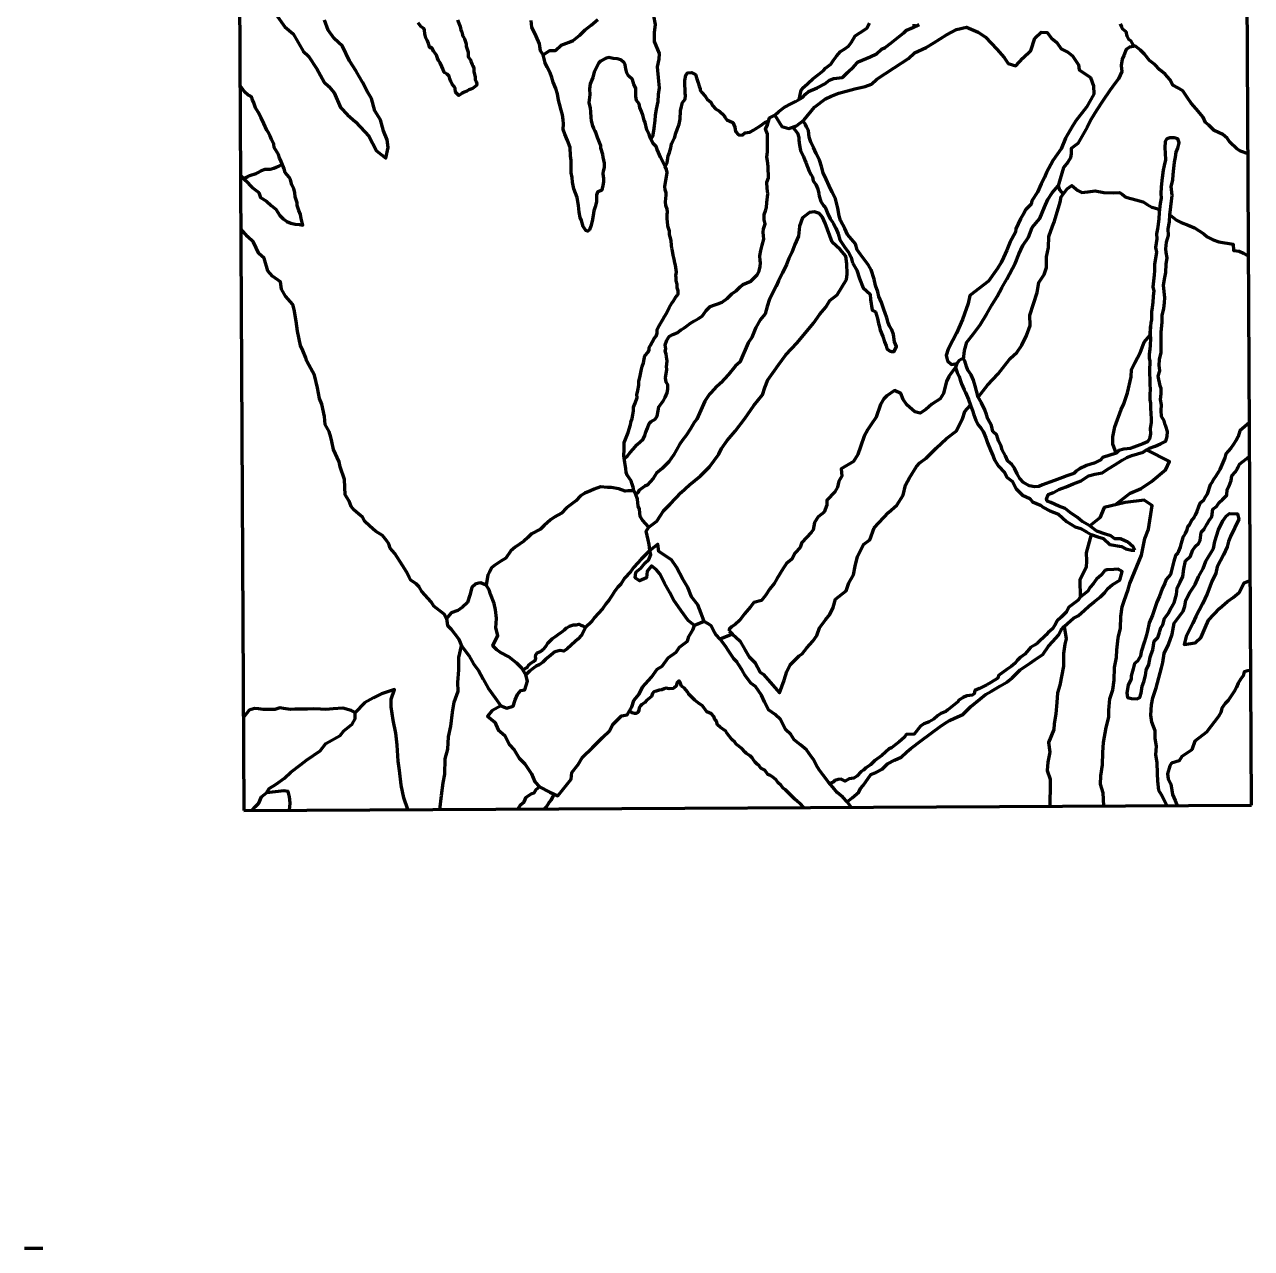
# Model space of a CAD drawing. Header units: inches. Extents: x 6 to 349, y 11 to 154.
# Drawn here: x 5.9 to 92.7, y 11.2 to 97.9 of the extents above; entities that cross this region are included whole.
import ezdxf

# ---------------------------------------------------------------- set-up
doc = ezdxf.new("R2010")
doc.units = ezdxf.units.IN
doc.header["$MEASUREMENT"] = 0
doc.layers.add('gruba', color=130, linetype='Continuous', lineweight=211)
doc.layers.add('srednia', color=150, linetype='Continuous', lineweight=100)

msp = doc.modelspace()

# ---------------------------------------------------------------- linework, layer by layer
at = {"layer": 'gruba'}
for p, q in [((20.828, 152.223), (21.398, 42.221)), ((92.744, 42.591), (92.173, 152.593)), ((21.398, 42.221), (92.744, 42.591))]:
    msp.add_line(p, q, dxfattribs=at)
for points in [[(23.666, 98.586), (24.292, 97.687), (24.891, 97.198), (25.6, 95.973), (25.981, 95.619), (26.58, 94.721), (27.098, 93.768), (27.425, 93.469), (27.806, 93.033), (28.242, 91.995), (28.732, 91.478), (29.304, 90.961), (29.958, 90.253), (30.258, 89.953), (30.802, 88.919), (30.802, 88.919), (31.456, 88.402), (31.456, 88.402), (31.62, 89.164), (31.538, 89.709), (31.293, 90.335), (31.075, 91.124), (30.666, 91.75), (30.448, 92.621), (30.149, 93.084), (29.795, 93.791), (29.359, 94.554), (28.894, 95.293), (28.377, 96.327), (27.805, 96.872), (27.369, 97.471), (27.124, 98.178)], [(36.537, 98.198), (36.713, 97.722), (36.755, 97.491), (36.801, 97.366), (36.852, 97.29), (36.873, 97.089), (36.919, 97.01), (37.023, 96.851), (37.124, 96.562), (37.145, 96.453), (37.145, 96.327), (37.204, 96.118), (37.279, 95.898), (37.275, 95.572), (37.447, 95.362), (37.464, 95.262), (37.556, 95.04), (37.61, 94.931), (37.677, 94.763), (37.694, 94.54), (37.728, 94.318), (37.778, 94.155), (37.77, 93.95), (37.845, 93.816), (37.887, 93.686), (37.866, 93.552), (37.774, 93.468), (37.69, 93.401), (37.581, 93.33), (37.468, 93.288), (37.325, 93.23), (37.183, 93.15), (37.061, 93.096), (36.877, 93.033), (36.827, 92.987), (36.63, 92.847), (36.521, 92.939), (36.399, 93.073), (36.366, 93.337), (36.286, 93.475), (36.152, 93.638), (36.064, 93.827), (35.993, 94.007), (35.938, 94.208), (35.792, 94.35), (35.594, 94.47), (35.502, 94.717), (35.426, 94.893), (35.313, 95.148), (35.183, 95.303), (35.108, 95.483), (35.049, 95.684), (34.915, 95.86), (34.831, 95.965), (34.756, 96.145), (34.634, 96.258), (34.571, 96.21), (34.475, 96.511), (34.391, 96.75), (34.29, 96.926), (34.227, 97.21), (34.181, 97.453), (34.139, 97.579), (33.93, 97.709), (33.741, 97.97)], [(42.598, 95.716), (43.075, 96.027), (43.458, 96.027), (43.859, 96.41), (44.434, 96.601), (44.73, 96.741), (45.201, 97.106), (45.567, 97.49), (45.567, 97.49), (45.985, 97.82), (46.473, 98.221)], [(50.411, 98.482), (50.516, 97.855), (50.446, 97.263), (50.464, 96.654), (50.812, 95.818), (50.777, 95.4), (50.669, 94.871), (50.756, 93.856), (50.811, 93.376), (50.745, 92.917), (50.712, 92.415), (50.603, 91.88), (50.527, 91.422), (50.494, 91.072), (50.461, 90.69), (50.406, 90.33), (50.33, 89.937), (50.218, 89.738)], [(49.011, 64.842), (48.973, 65.097), (48.863, 65.395), (48.831, 65.551), (48.545, 65.953), (48.467, 66.148), (48.454, 66.44), (48.383, 66.849), (48.308, 67.358), (48.339, 67.747), (48.329, 68.262), (48.434, 68.503), (48.623, 68.986), (48.623, 68.986), (48.77, 69.532), (48.802, 69.701), (48.886, 69.974), (48.938, 70.236), (49.001, 70.52), (49.001, 70.772), (49.107, 71.066), (49.243, 71.465), (49.222, 71.633), (49.296, 71.948), (49.359, 72.326), (49.369, 72.599), (49.369, 72.599), (49.454, 72.99), (49.553, 73.459), (49.599, 73.644), (49.698, 73.908), (49.744, 74.179), (49.791, 74.396), (50.035, 74.654), (50.094, 74.832), (50.094, 74.991), (50.161, 75.116), (50.452, 75.642), (50.591, 75.8), (50.657, 76.018), (50.677, 76.276), (50.749, 76.467), (51.066, 76.989), (51.113, 77.068), (51.298, 77.378), (51.377, 77.53), (51.516, 77.814), (51.621, 77.979), (51.694, 78.131), (51.82, 78.306), (51.959, 78.53), (52.091, 78.669), (52.157, 78.762), (52.151, 79.013), (52.078, 79.224), (52.078, 79.475), (52.018, 79.726), (52.005, 79.95), (51.999, 80.089), (52.038, 80.327), (51.999, 80.657), (51.966, 80.835), (51.913, 81), (51.86, 81.241), (51.8, 81.532), (51.741, 81.829), (51.708, 82.027), (51.674, 82.225), (51.668, 82.582), (51.595, 82.82), (51.542, 82.985), (51.549, 83.222), (51.443, 83.506), (51.43, 83.638), (51.37, 84.137), (51.384, 84.414), (51.403, 84.586), (51.384, 84.797), (51.285, 85.055), (51.265, 85.306), (51.285, 85.537), (51.298, 85.774), (51.298, 85.946), (51.232, 86.157), (51.212, 86.382), (51.284, 86.815), (51.331, 87.066), (51.377, 87.376), (51.331, 87.594), (51.225, 87.805), (51.028, 88.245), (50.911, 88.48), (50.772, 88.789), (50.655, 89.002), (50.591, 89.215), (50.378, 89.439), (50.218, 89.738), (50.143, 89.929), (50.111, 90.068), (49.93, 90.398), (49.812, 90.931), (49.748, 91.08), (49.652, 91.454), (49.556, 91.699), (49.428, 91.976), (49.396, 92.253), (49.214, 92.492), (49.161, 92.78), (49.15, 93.323), (49.022, 93.643), (48.916, 93.963), (48.638, 94.229), (48.51, 94.442), (48.457, 94.73), (48.393, 95.007), (48.329, 95.156), (48.105, 95.359), (47.838, 95.423), (47.561, 95.455), (47.241, 95.519), (47.006, 95.455), (46.665, 95.274), (46.526, 95.146), (46.43, 94.965), (46.217, 94.485), (46.132, 94.229), (46.1, 94.112), (46.047, 93.952), (45.919, 93.654), (45.876, 93.302), (45.908, 92.886), (45.823, 92.311), (45.919, 91.959), (45.94, 91.671), (45.972, 91.288), (45.983, 91.042), (46.078, 90.691), (46.164, 90.531), (46.249, 90.328), (46.334, 90.179), (46.42, 89.891), (46.644, 89.301), (46.654, 89.142), (46.804, 88.683), (46.814, 88.481), (46.921, 88.044), (46.91, 87.745), (46.846, 87.49), (46.825, 87.298), (46.857, 86.967), (46.868, 86.744), (46.846, 86.573), (46.738, 86.143), (46.45, 86.004), (46.376, 85.77), (46.376, 85.524), (46.376, 85.301), (46.269, 84.949), (46.173, 84.682), (46.13, 84.331), (46.066, 83.947), (45.981, 83.585), (45.874, 83.318), (45.757, 83.222), (45.608, 83.276), (45.437, 83.553), (45.32, 83.99), (45.213, 84.203), (45.149, 84.576), (45.085, 85.045), (45.011, 85.61), (44.765, 86.239), (44.669, 86.707), (44.659, 87.038), (44.573, 87.358), (44.573, 87.827), (44.573, 88.242), (44.541, 88.573), (44.499, 89.148), (44.328, 89.649), (44.125, 90.107), (44.008, 90.427), (44.039, 90.839), (44.018, 91.116), (43.975, 91.468), (43.868, 91.809), (43.762, 92.235), (43.676, 92.512), (43.612, 92.949), (43.484, 93.343), (43.314, 93.77), (43.207, 94.121), (43.079, 94.452), (42.887, 94.836), (42.727, 95.155), (42.727, 95.155), (42.598, 95.716), (42.417, 95.993), (42.332, 96.504), (42.097, 97.027), (41.798, 97.677), (41.756, 98.146)], [(48.342, 67.127), (48.562, 67.322), (48.752, 67.559), (48.978, 67.808), (49.233, 68.111), (49.476, 68.33), (49.666, 68.502), (49.796, 68.763), (49.874, 69), (49.986, 69.285), (50.111, 69.617), (50.253, 69.747), (50.514, 69.913), (50.663, 70.142), (50.735, 70.509), (50.788, 70.794), (51.002, 71.085), (51.114, 71.233), (51.233, 71.458), (51.381, 71.778), (51.411, 72.045), (51.417, 72.348), (51.311, 72.534), (51.258, 72.843), (51.341, 73.444), (51.317, 73.628), (51.377, 74.062), (51.329, 74.33), (51.305, 74.526), (51.234, 74.728), (51.276, 74.91), (51.222, 75.195), (51.359, 75.522), (51.508, 75.784), (51.764, 75.927), (52.085, 76.034), (52.347, 76.254), (52.549, 76.361), (52.728, 76.486), (53.037, 76.712), (53.252, 76.855), (53.585, 77.051), (53.853, 77.217), (53.972, 77.378), (54.127, 77.618), (54.419, 77.898), (54.746, 78.011), (54.972, 78.088), (55.27, 78.213), (55.633, 78.457), (55.793, 78.641), (55.954, 78.79), (56.264, 79.004), (56.539, 79.286), (56.741, 79.447), (57.306, 79.703), (57.544, 79.923), (57.747, 80.137), (57.877, 80.434), (57.967, 80.731), (57.979, 80.981), (57.967, 81.154), (57.925, 81.493), (58.003, 81.864), (58.104, 82.239), (58.211, 82.661), (58.194, 82.905), (58.17, 83.149), (58.199, 83.398), (58.313, 83.743), (58.247, 84.023), (58.247, 84.409), (58.348, 84.659), (58.414, 84.895), (58.432, 85.263), (58.491, 85.864), (58.456, 86.257), (58.438, 86.691), (58.539, 87.012), (58.517, 87.782), (58.488, 88.212), (58.441, 88.48), (58.469, 88.863), (58.488, 89.189), (58.469, 89.629), (58.469, 90.088), (58.345, 90.452), (58.479, 90.749), (58.584, 91.084), (58.623, 91.256), (58.997, 91.453), (59.284, 91.692), (59.677, 92.008), (60.127, 92.238), (60.472, 92.42), (60.96, 92.697), (61.161, 92.936), (61.382, 93.118), (62.004, 93.367), (62.004, 93.367), (62.531, 93.673), (62.866, 93.922), (63.182, 94.047), (63.785, 94.114), (64.149, 94.468), (64.59, 94.889), (64.887, 95.224), (65.742, 95.564), (66.202, 95.794), (66.546, 96.119), (66.814, 96.243), (67.207, 96.55), (67.791, 97.019), (68.127, 97.277), (68.328, 97.468), (68.768, 97.641), (69.209, 97.87)], [(58.997, 91.453), (59.483, 90.631), (59.986, 90.505), (60.54, 90.681), (61.043, 91.083), (61.798, 92.014), (62.579, 92.593), (62.981, 92.794), (63.535, 92.995), (64.668, 93.297), (65.398, 93.473), (65.851, 93.649), (66.229, 94.001), (67.437, 94.806), (68.469, 95.46), (68.897, 95.863), (69.702, 96.24), (70.256, 96.567), (71.162, 97.12), (71.867, 97.498), (72.572, 97.674), (73.402, 97.321), (73.906, 96.969), (74.711, 96.114), (75.24, 95.536), (75.517, 95.108), (76.071, 94.932), (76.549, 95.485), (77.128, 96.013), (77.405, 96.894), (77.858, 97.321), (78.286, 97.296), (78.588, 96.894), (78.965, 96.592), (79.267, 96.139), (79.746, 95.913), (80.073, 95.636), (80.501, 95.007), (80.551, 94.655), (80.551, 94.655), (81.357, 94.102), (81.558, 93.523), (81.583, 92.92), (81.055, 92.014), (80.299, 91.033), (80.073, 90.656), (79.569, 89.826), (79.267, 89.071), (78.714, 88.266), (78.714, 88.266), (78.227, 87.384), (78.088, 87.038), (77.851, 86.574), (77.594, 86.001), (77.198, 85.388), (77.149, 85.141), (76.773, 84.755), (76.614, 84.469), (76.397, 84.113), (76.06, 83.387), (76.04, 83.15), (75.664, 82.478), (75.417, 81.895), (75.199, 81.371), (75.021, 81.015), (74.764, 80.6), (74.13, 79.687), (72.793, 78.669), (72.681, 78.112), (72.283, 76.983), (71.854, 76.012), (71.599, 75.519), (71.281, 74.883), (71.137, 74.438), (71.217, 74.04), (71.217, 74.04), (71.503, 73.801), (71.881, 73.865)], [(60.713, 92.557), (60.861, 93.211), (61.062, 93.434), (61.697, 94.014), (62.098, 94.326), (62.444, 94.604), (62.589, 94.771), (62.957, 95.061), (63.147, 95.328), (63.37, 95.618), (63.648, 95.952), (63.949, 96.13), (64.217, 96.32), (64.418, 96.621), (64.696, 97.053), (65.025, 97.276), (65.276, 97.437), (65.521, 97.611), (65.71, 97.968)], [(68.828, 97.894), (68.845, 97.681), (68.845, 97.681)], [(83.44, 97.917), (83.542, 97.707), (83.603, 97.551), (83.843, 97.375), (83.915, 97.027), (84.048, 96.829), (84.168, 96.739), (84.27, 96.565), (84.384, 96.385), (84.536, 96.329)], [(92.505, 88.711), (91.967, 88.886), (91.704, 89.062), (91.206, 89.529), (91.031, 89.807), (90.724, 90.085), (90.11, 90.362), (89.715, 90.728), (89.495, 90.932), (89.334, 91.298), (88.837, 91.897), (88.472, 92.291), (88.223, 92.671), (87.887, 93.168), (87.536, 93.373), (87.17, 93.577), (86.965, 93.957), (86.644, 94.337), (86.263, 94.644), (85.898, 95.024), (85.532, 95.302), (85.18, 95.759), (84.887, 96.051), (84.536, 96.329), (84.112, 96.256), (83.878, 96.095), (83.703, 95.656), (83.586, 95.408), (83.527, 94.955), (83.571, 94.546), (83.337, 94.02), (83.103, 93.713), (82.723, 93.201), (82.211, 92.456), (81.773, 91.769), (81.392, 91.155), (81.1, 90.6), (80.439, 89.441), (79.986, 89.09), (79.986, 88.725), (79.942, 88.418), (79.752, 88.126), (79.43, 87.746), (79.211, 86.928), (79.065, 86.445), (79.153, 86.168), (79.413, 85.857)], [(51.225, 87.805), (51.373, 88.082), (51.408, 88.235), (51.456, 88.574), (51.532, 88.802), (51.622, 89.128), (51.692, 89.418), (51.782, 89.612), (51.9, 89.827), (51.996, 90.173), (52.073, 90.436), (52.218, 90.803), (52.294, 91.163), (52.316, 91.754), (52.385, 92.052), (52.461, 92.35), (52.641, 92.585), (52.669, 92.834), (52.655, 93), (52.641, 93.263), (52.621, 93.575), (52.621, 93.887), (52.697, 94.281), (52.828, 94.447), (53.092, 94.454), (53.376, 94.316), (53.466, 94.004), (53.563, 93.727), (53.639, 93.485), (53.701, 93.312), (53.708, 93.208), (53.819, 93.049), (54.068, 92.786), (54.207, 92.578), (54.456, 92.363), (54.616, 92.1), (54.796, 91.9), (55.073, 91.727), (55.399, 91.429), (55.447, 91.311), (55.606, 91.117), (56.022, 90.924), (56.174, 90.598), (56.209, 90.287), (56.431, 90.044), (56.68, 90.037), (56.874, 90.197), (57.221, 90.238), (57.484, 90.37), (57.629, 90.487), (57.941, 90.654), (58.093, 90.792), (58.281, 90.924), (58.569, 91.036), (58.569, 91.036)], [(21.165, 87.174), (21.521, 86.823), (21.984, 86.312), (22.462, 85.978), (22.59, 85.611), (23.005, 85.356), (23.005, 85.356), (23.34, 85.053), (23.659, 84.782), (23.946, 84.351), (24.185, 84.112), (24.441, 83.921), (24.728, 83.793), (25.047, 83.729), (25.35, 83.698), (25.59, 83.666), (25.462, 84.128), (25.414, 84.415), (25.302, 84.702), (25.175, 85.053), (25.175, 85.228), (25.031, 85.659), (25.015, 85.962), (24.951, 86.233), (24.808, 86.504), (24.712, 86.854), (24.6, 87.046), (24.329, 87.381), (24.249, 87.652), (24.047, 88.17), (23.937, 88.43), (23.857, 88.65), (23.737, 88.84), (23.537, 89.16), (23.527, 89.39), (23.357, 89.719), (23.267, 89.959), (23.117, 90.229), (23.027, 90.379), (22.806, 90.853), (22.626, 91.262), (22.426, 91.652), (22.236, 91.962), (22.106, 92.312), (22.016, 92.532), (21.956, 92.692), (21.836, 92.811), (21.676, 92.891), (21.476, 93.061), (21.476, 93.061), (21.246, 93.401), (21.132, 93.561)], [(60.273, 90.596), (60.603, 90.159), (60.686, 89.87), (60.686, 89.664), (60.738, 89.31), (60.809, 88.949), (60.88, 88.808), (61.021, 88.525), (61.131, 88.267), (61.195, 88.087), (61.433, 87.48), (61.575, 87.216), (61.659, 87.055), (61.717, 86.804), (61.897, 86.54), (62.032, 86.193), (62.11, 85.903), (62.142, 85.704), (62.264, 85.343), (62.438, 85.06), (62.567, 84.932), (62.747, 84.459), (62.921, 84.099), (63.05, 83.906), (63.153, 83.758), (63.308, 83.449), (63.488, 83.05), (63.61, 82.619), (63.933, 82.119), (64.191, 81.772), (64.281, 81.592), (64.39, 81.373), (64.487, 81)], [(64.487, 81), (64.801, 80.477), (64.984, 79.876), (65.245, 79.223), (65.742, 78.779), (65.768, 78.387), (65.899, 77.629), (66.13, 77.527), (66.272, 77.051), (66.343, 76.697), (66.394, 76.555), (66.446, 76.225), (66.646, 75.768), (66.768, 75.401), (66.871, 75.124), (66.936, 74.931), (67.122, 74.764), (67.264, 74.712), (67.451, 74.706), (67.618, 75.066), (67.476, 75.388), (67.406, 75.916), (67.277, 76.257), (67.122, 76.508), (67.019, 76.739), (66.936, 77.1), (66.807, 77.428), (66.716, 77.688), (66.549, 78.177), (66.356, 78.608), (66.285, 78.937), (66.13, 79.381), (66.04, 79.844), (65.815, 80.491), (65.628, 80.819), (65.357, 81.205), (65.068, 81.591), (64.823, 81.907), (64.72, 82.332), (64.133, 82.984), (63.959, 83.409), (63.656, 83.995), (63.547, 84.316), (63.463, 84.85), (63.386, 85.146), (63.289, 85.529), (63.057, 85.986), (62.838, 86.443), (62.638, 86.907), (62.419, 87.351), (62.303, 87.814), (62.155, 88.248), (61.929, 88.731), (61.742, 89.143), (61.536, 89.522), (61.427, 89.895), (61.382, 90.346), (61.247, 90.616), (61.176, 90.79), (60.981, 91.033)], [(84.487, 60.653), (84.368, 60.877), (84.368, 60.877), (83.959, 61.234), (83.774, 61.299), (83.47, 61.458), (83.061, 61.445), (82.784, 61.669), (82.414, 61.788), (81.807, 61.999), (81.807, 61.999), (81.305, 62.368), (80.764, 62.685), (80.421, 62.949), (79.919, 63.318), (79.562, 63.608), (79.114, 63.753), (78.533, 64.017), (78.282, 64.109), (78.229, 64.255), (78.361, 64.598), (78.717, 64.73), (79.114, 64.941), (79.615, 65.139), (80.13, 65.336), (80.698, 65.561), (81.199, 65.917), (81.661, 66.036), (82.163, 66.128), (82.652, 66.431), (83.061, 66.695), (83.589, 67.025), (83.919, 67.197), (84.275, 67.342), (85.068, 67.592), (85.513, 67.878), (85.918, 68.002), (86.307, 68.184), (86.679, 68.374), (86.771, 68.705), (86.795, 69.044), (86.671, 69.433), (86.638, 69.532), (86.572, 69.792), (86.382, 70.114), (86.349, 70.536), (86.382, 70.941), (86.299, 71.313), (86.357, 71.727), (86.34, 72.099), (86.282, 72.289), (86.142, 72.971), (86.257, 73.343), (86.216, 73.715), (86.233, 74.137), (86.34, 74.633), (86.34, 75.204), (86.34, 75.477), (86.357, 75.737), (86.34, 76.109), (86.431, 76.795), (86.431, 77.259), (86.547, 77.746), (86.597, 78.176), (86.605, 78.507), (86.523, 79.388), (86.589, 79.842), (86.672, 80.297), (86.705, 80.884), (86.779, 81.348), (86.713, 81.72), (86.68, 81.976), (86.73, 82.46), (86.862, 82.915), (86.837, 83.387), (86.937, 83.899), (86.97, 84.379), (87.044, 84.966), (87.094, 85.38), (87.135, 85.768), (87.061, 86.402), (87.168, 86.832), (87.21, 87.254), (87.243, 87.7), (87.293, 88.114), (87.367, 88.477), (87.417, 88.816), (87.524, 89.106), (87.615, 89.478), (87.533, 89.759), (87.533, 89.759), (87.268, 89.834), (86.953, 89.842), (86.755, 89.759), (86.631, 89.577), (86.606, 89.131), (86.631, 88.759), (86.655, 88.271), (86.556, 87.89), (86.482, 87.551), (86.424, 87.014), (86.341, 86.344), (86.324, 85.889), (86.349, 85.558), (86.291, 85.186), (86.2, 84.546), (86.183, 84.1), (86.125, 83.521), (86.018, 83.049), (86.051, 82.686), (85.943, 82.07), (86.026, 81.748), (85.96, 81.301), (85.885, 80.904), (85.885, 80.458), (85.86, 80.127), (85.769, 79.264), (85.827, 78.999), (85.794, 78.602), (85.752, 78.214), (85.711, 77.808), (85.661, 77.552), (85.664, 76.947), (85.612, 76.776), (85.586, 76.475), (85.575, 76.107), (85.565, 75.879), (85.601, 75.667), (85.58, 75.141), (85.549, 74.866), (85.508, 74.534), (85.508, 74.244), (85.539, 74.021), (85.539, 73.808), (85.528, 73.554), (85.518, 73.095), (85.544, 72.789), (85.554, 72.4), (85.565, 72.022), (85.544, 71.68), (85.544, 71.296), (85.606, 71.053), (85.601, 70.705), (85.632, 69.945), (85.637, 69.686), (85.57, 69.272), (85.596, 68.872), (85.518, 68.541), (85.388, 68.313), (85.041, 68.167), (84.42, 67.929), (84.167, 67.845), (83.712, 67.803), (83.358, 67.71), (83.156, 67.517), (82.195, 67.215), (82.074, 67.052), (81.599, 66.814), (81.065, 66.63), (80.574, 66.398), (80.337, 66.25), (80.157, 66.086), (79.666, 65.912), (79.355, 65.802), (78.809, 65.573), (78.461, 65.457), (77.944, 65.278), (77.69, 65.151), (77.405, 65.12), (77.009, 65.204), (76.598, 65.441), (76.344, 65.731), (76.165, 66.059), (75.969, 66.459), (75.769, 66.718), (75.488, 66.942), (75.319, 67.327), (75.103, 67.749), (75.023, 68.002), (74.828, 68.398), (74.717, 68.778), (74.437, 69.059), (74.342, 69.471), (74.067, 69.956), (73.988, 70.246), (73.856, 70.579), (73.628, 71.072), (73.391, 71.473), (73.285, 71.916), (73.18, 72.28), (73.064, 72.691), (72.905, 73.063), (72.667, 73.385), (72.572, 73.648), (72.451, 74.049), (72.366, 74.171), (72.25, 74.187), (72.044, 74.076), (71.881, 73.865), (71.796, 73.585), (71.902, 73.216), (72.06, 72.947), (72.129, 72.709), (72.218, 72.419), (72.409, 71.997), (72.493, 71.802), (72.72, 71.314), (72.852, 70.902), (72.984, 70.528), (73.09, 70.217), (73.232, 69.853), (73.401, 69.515), (73.596, 69.262), (73.739, 69.045), (73.93, 68.609), (74.051, 68.245), (74.257, 67.738), (74.458, 67.3), (74.542, 67.031), (74.822, 66.599), (75.26, 66.145), (75.45, 65.781), (75.825, 65.507), (76.084, 64.981), (76.543, 64.533), (77.055, 64.317), (77.24, 64.074), (77.8, 63.842), (78.021, 63.678), (78.47, 63.425), (79.093, 63.188), (79.649, 62.679), (80.267, 62.31), (80.673, 62.172), (81.069, 61.951), (81.396, 61.75), (81.861, 61.597), (82.257, 61.481), (82.712, 61.042), (83.531, 60.9), (83.858, 60.747), (84.259, 60.657), (84.487, 60.653)], [(21.379, 86.963), (21.676, 87.101), (21.826, 87.161), (22.266, 87.311), (22.406, 87.381), (22.656, 87.521), (22.906, 87.621), (23.256, 87.631), (23.536, 87.7), (23.697, 87.77), (23.877, 87.84), (24.123, 87.977)], [(72.366, 74.171), (72.433, 74.782), (72.596, 75.372), (73.038, 75.932), (73.54, 76.596), (74.012, 77.377), (74.381, 78.041), (74.75, 78.601), (75.059, 79.22), (75.428, 79.839), (76.004, 80.945), (76.269, 81.608), (76.564, 82.227), (76.948, 82.817), (77.214, 83.502), (77.76, 84.121), (78.084, 84.932), (78.335, 85.463), (78.63, 85.935), (79.065, 86.445)], [(73.391, 71.473), (74.062, 72.337), (74.808, 73.126), (75.144, 73.55), (75.656, 74.208), (76.139, 74.646), (76.475, 75.172), (76.811, 75.844), (77.075, 76.546), (77.06, 77.277), (77.573, 78.892), (77.69, 79.608), (78.055, 80.163), (78.231, 80.66), (78.231, 81.405), (78.377, 82.077), (78.406, 82.852), (78.655, 83.597), (78.801, 83.933), (79.197, 85.285), (79.27, 85.665), (79.694, 86.235), (80.03, 86.454), (80.454, 86.103), (80.732, 85.972), (81.156, 86.016), (81.683, 86.089), (82.282, 85.957), (82.955, 85.942), (83.394, 85.957), (83.598, 85.855), (83.847, 85.65), (84.3, 85.519), (85.075, 85.299), (85.368, 85.124), (85.69, 84.934), (86.041, 84.832), (86.224, 84.714)], [(50.079, 62.275), (50.631, 62.689), (50.9, 63.093), (51.11, 63.422), (51.589, 63.915), (52.367, 64.723), (52.951, 65.262), (53.7, 65.875), (54.373, 66.548), (55.032, 67.446), (55.212, 67.835), (55.631, 68.403), (56.2, 69.061), (56.876, 69.98), (57.504, 70.878), (58.118, 71.656), (58.283, 72.164), (58.507, 72.718), (58.971, 73.376), (59.256, 73.78), (59.765, 74.468), (60.588, 75.325), (61.737, 76.727), (62.175, 77.361), (62.597, 77.844), (62.9, 78.311), (63.413, 78.719), (64.063, 79.81), (64.123, 80.203), (64.093, 80.912), (64.032, 81.47), (63.625, 81.923), (63.051, 82.451), (62.568, 83.809), (62.371, 84.217), (62.16, 84.473), (61.797, 84.609), (61.45, 84.564), (60.967, 84.172), (60.755, 83.583), (60.68, 82.874), (60.423, 82.285), (60.197, 81.712), (59.985, 81.304), (59.819, 80.867), (59.547, 80.293), (59.245, 79.705), (59.094, 79.327), (58.626, 78.422), (58.445, 77.909), (58.309, 77.381), (57.947, 76.943), (57.66, 76.4), (57.358, 75.706), (57.101, 75.328), (56.526, 73.95), (56.209, 73.709), (55.725, 73.09), (55.167, 72.486), (54.774, 72.124), (54.366, 71.686), (54.049, 71.188), (53.481, 69.93), (53.282, 69.684), (53.017, 69.239), (52.724, 68.776), (52.468, 68.435), (52.25, 68.123), (51.833, 67.373), (51.502, 66.9), (51.009, 66.418), (50.621, 66.096), (50.385, 65.727), (49.948, 65.261), (49.797, 65.176), (49.371, 64.883), (49.295, 64.703), (49.15, 64.58)], [(86.97, 84.379), (87.433, 84.013), (87.755, 83.852), (88.267, 83.648), (88.705, 83.472), (89.378, 83.034), (89.612, 82.829), (90.036, 82.625), (90.431, 82.478), (91.44, 82.318), (91.469, 81.865), (91.879, 81.806), (92.171, 81.675), (92.542, 81.455)], [(35.758, 55.82), (35.596, 56.119), (35.596, 56.119), (34.861, 56.682), (34.658, 56.979), (34.001, 57.713), (33.813, 58.041), (33.595, 58.26), (33.219, 58.525), (33.11, 58.744), (32.907, 59.103), (32.625, 59.572), (32.1, 60.412), (31.769, 60.79), (31.674, 61.106), (31.5, 61.342), (31.217, 61.689), (30.728, 62.004), (30.333, 62.351), (29.939, 62.697), (29.797, 62.981), (29.513, 63.217), (29.198, 63.501), (28.993, 63.737), (28.851, 64.116), (28.567, 64.573), (28.529, 65.655), (28.224, 66.543), (28.148, 66.898), (27.742, 67.786), (27.641, 68.344), (27.565, 68.648), (27.438, 69.054), (27.158, 69.536), (27.108, 70.119), (27.108, 70.119), (26.93, 70.982), (26.752, 71.387), (26.626, 72.148), (26.413, 73.031), (25.872, 74.017), (25.793, 74.256), (25.57, 74.78), (25.411, 75.13), (25.202, 76.14), (25.1, 76.853), (24.973, 77.692), (24.865, 78.032), (24.35, 78.637), (24.072, 79.123), (24.005, 79.639), (24.005, 79.639), (23.427, 80.056), (23.096, 80.412), (22.835, 81.329), (22.474, 81.646), (22.097, 82.449), (21.664, 82.856), (21.185, 83.389)], [(83.156, 67.517), (82.918, 68.148), (82.918, 68.669), (83.067, 69.376), (83.514, 70.603), (83.7, 71.012), (83.96, 71.793), (84.221, 72.909), (84.258, 73.43), (84.481, 73.913), (84.854, 74.62), (85.151, 75.364), (85.565, 75.879), (85.586, 76.475)], [(71.796, 73.585), (71.471, 73.177), (71.307, 72.945), (71.142, 72.59), (71.074, 72.33), (70.937, 71.742), (70.705, 71.36), (70.117, 70.991), (69.693, 70.608), (69.283, 70.349), (68.914, 70.444), (68.353, 70.936), (68.08, 71.305), (67.916, 71.742), (67.478, 71.947), (66.917, 71.565), (66.726, 71.36), (66.48, 70.95), (66.179, 70.075), (65.81, 69.543), (65.577, 69.187), (65.331, 68.723), (65.058, 67.971), (64.88, 67.425), (64.566, 66.933), (63.693, 66.408), (63.735, 65.894), (63.538, 65.534), (63.435, 65.097), (63.247, 64.78), (62.689, 64.177), (62.68, 63.835), (62.491, 63.338), (62.063, 63.012), (61.814, 62.61), (61.703, 62.087), (61.574, 61.907), (60.904, 61.185), (60.793, 60.834), (60.442, 60.448), (60.202, 60.012), (59.833, 59.712), (59.584, 59.352), (59.138, 58.62), (58.949, 58.277), (58.641, 57.918), (58.332, 57.438), (58.049, 57.078), (57.518, 56.941), (57.27, 56.625), (56.841, 56.136), (56.73, 55.965), (56.498, 55.665), (56.197, 55.38), (55.931, 55.217), (55.769, 55.063), (55.77, 54.945)], [(55.77, 54.945), (56.003, 54.712), (56.509, 54.22), (56.878, 53.619), (57.179, 53.086), (57.603, 52.676), (57.958, 52.007), (58.204, 51.857), (59.339, 50.559), (59.654, 51.447), (59.845, 52.048), (60.077, 52.526), (60.72, 53.155), (60.925, 53.319), (61.267, 53.729), (61.677, 54.207), (61.964, 54.603), (62.156, 55.15), (62.58, 55.723), (62.894, 56.092), (63.126, 56.598), (63.291, 57.185), (64.043, 57.778), (64.235, 58.325), (64.563, 58.912), (64.686, 59.513), (64.85, 60.197), (65.274, 61.044), (65.712, 61.372), (66.026, 62.219), (67.053, 63.319), (67.627, 63.838), (68.078, 64.548), (68.242, 65.245), (68.529, 65.765), (69.022, 66.571), (69.254, 66.83), (69.719, 67.158), (70.416, 67.869), (71.142, 68.559), (71.84, 69.064), (72.291, 69.939), (72.441, 70.458), (72.852, 70.902)], [(92.603, 69.685), (91.909, 69.099), (91.808, 68.687), (91.65, 68.433), (91.459, 68.103), (91.281, 67.873), (91.089, 67.653), (90.936, 67.456), (90.85, 67.183), (90.514, 66.362), (90.413, 66.184), (90.217, 65.892), (90.054, 65.648), (89.953, 65.471), (89.828, 65.269), (89.602, 64.601), (89.468, 64.39), (89.339, 64.165), (89.089, 63.944), (89.003, 63.71), (88.878, 63.394), (88.759, 63.13), (88.682, 62.986), (88.557, 62.819), (88.325, 62.419), (88.222, 62.293), (88.159, 62.092), (88.042, 61.837), (87.958, 61.671), (87.895, 61.575), (87.862, 61.44), (87.829, 61.371), (87.744, 61.069), (87.699, 60.856), (87.579, 60.583), (87.537, 60.426), (87.357, 60.264), (87.244, 59.858), (87.003, 58.93), (86.708, 58.581), (86.607, 58.301), (86.429, 57.921), (86.227, 57.394), (86.048, 56.968), (85.901, 56.549), (85.746, 56.045), (85.497, 55.502), (85.389, 54.944), (85.311, 54.649), (85.172, 54.191), (84.939, 53.444), (84.877, 53.134), (84.675, 52.801), (84.473, 52.622), (84.372, 52.258), (84.224, 51.758), (84.216, 51.533), (84.022, 51.091), (83.914, 50.556), (83.96, 50.223), (84.248, 50.153), (84.651, 50.13), (84.845, 50.215), (84.938, 50.517), (85, 51.021), (85.132, 51.332), (85.233, 51.781), (85.28, 52.154), (85.489, 52.557), (85.574, 53.076), (85.637, 53.294), (85.761, 53.596), (85.865, 54.206), (86.123, 54.454), (86.225, 54.824), (86.332, 55.154), (86.473, 55.373), (86.576, 55.812), (86.838, 56.167), (87.043, 56.522), (87.262, 56.93), (87.442, 57.502), (87.486, 57.992), (87.695, 58.376), (87.89, 58.794), (87.965, 59.326), (88.084, 59.892), (88.421, 60.229), (88.578, 60.63), (88.774, 60.933), (89.004, 61.119), (89.106, 61.364), (89.18, 61.914), (89.4, 62.134), (89.616, 62.505), (89.777, 62.804), (89.939, 62.999), (90.008, 63.539), (90.277, 63.73), (90.453, 64.028), (90.702, 64.224), (91.011, 64.532), (91.02, 64.943), (91.177, 65.207), (91.309, 65.58), (91.358, 65.913), (91.613, 66.201), (91.755, 66.426), (91.804, 66.548), (91.902, 66.737), (92.103, 66.908), (92.411, 67.137), (92.616, 67.304)], [(83.089, 63.858), (84.146, 64.69), (84.928, 65.024), (85.672, 65.508), (86.677, 66.363), (86.938, 66.921), (86.938, 66.921), (85.305, 67.745), (85.068, 67.592)], [(50.157, 60.614), (50.11, 61.055), (50.033, 61.38), (49.879, 61.997), (50.079, 62.275), (49.631, 62.769), (49.461, 63.032), (49.415, 63.557), (49.322, 63.773), (49.274, 64.256), (49.15, 64.58), (49.011, 64.842), (48.578, 64.858), (48.393, 64.827), (47.96, 64.981), (47.404, 65.074), (47.157, 65.09), (46.647, 65.12), (46.214, 64.966), (45.936, 64.842), (45.55, 64.673), (45.241, 64.487), (44.901, 64.132), (44.237, 63.654), (43.881, 63.268), (43.418, 63.005), (43.124, 62.804), (42.661, 62.403), (42.414, 62.14), (41.78, 61.801), (41.517, 61.538), (41.224, 61.276), (40.621, 60.859), (40.297, 60.597), (39.941, 60.072), (39.586, 59.871), (39.184, 59.577), (38.953, 59.423), (38.798, 59.114), (38.674, 58.898), (38.553, 58.17)], [(82.299, 42.537), (82.254, 43.478), (82.254, 43.478), (82.052, 44.086), (82.074, 44.671), (82.187, 45.459), (82.209, 46.315), (82.277, 47.035), (82.457, 48.093), (82.637, 48.813), (82.637, 49.331), (82.727, 50.119), (82.93, 50.749), (83.02, 51.447), (83.043, 52.347), (83.178, 53.045), (83.223, 53.585), (83.313, 54.441), (83.471, 55.116), (83.493, 55.949), (83.583, 56.647), (83.741, 57.052), (84.011, 57.862), (84.124, 58.29), (84.965, 60.293), (85.191, 61.478), (85.459, 62.127), (85.724, 63.813), (85.142, 64.176), (83.797, 64.031), (83.797, 64.031), (82.306, 63.667), (82.015, 62.941), (81.305, 62.368)], [(86.75, 42.56), (86.383, 43.316), (86.179, 43.622), (86.118, 44.294), (86.098, 44.844), (86.057, 45.619), (85.975, 46.149), (86.016, 46.76), (85.934, 47.31), (85.934, 47.861), (85.69, 48.472), (85.629, 48.961), (85.669, 49.695), (85.751, 50.205), (85.996, 50.897), (86.384, 52.311), (86.465, 52.698), (86.567, 53.33), (86.873, 53.962), (87.118, 54.696), (87.281, 55.491), (87.913, 56.326), (88.036, 56.693), (88.097, 57.101), (88.382, 57.651), (88.749, 58.222), (88.994, 58.751), (89.32, 59.343), (89.524, 59.872), (90.056, 60.754), (90.158, 61.264), (90.402, 62.079), (90.708, 62.731), (90.953, 63.057), (91.198, 63.241), (91.748, 63.22), (91.85, 62.833), (91.259, 61.61), (91.116, 61.264), (91.035, 60.876), (90.769, 60.326), (90.321, 59.47), (90.219, 59.022), (89.933, 58.431), (89.607, 57.554), (89.281, 56.841), (88.811, 55.944), (88.587, 55.476), (88.118, 54.538), (87.975, 53.967), (87.975, 53.967), (88.75, 54.09), (89.179, 54.497), (89.464, 55.149), (89.709, 55.7), (90.484, 56.515), (90.484, 56.515), (91.055, 57.024), (91.442, 57.289), (91.871, 57.656), (92.238, 58.329), (92.661, 58.492)], [(81.396, 61.75), (81.034, 60.47), (81.07, 59.889), (81.034, 59.416), (80.597, 58.544), (80.613, 57.313), (80.465, 57.114)], [(53.996, 55.609), (53.788, 56.161), (53.54, 56.779), (53.108, 57.334), (52.83, 57.998), (52.474, 58.6), (52.026, 59.45), (51.686, 59.959), (50.775, 60.561), (50.713, 61.071), (50.157, 60.614)], [(39.596, 49.634), (38.953, 49.279), (38.664, 48.902), (38.664, 48.902), (39.175, 48.459), (39.397, 47.926), (39.885, 47.527), (40.218, 46.862), (40.55, 46.507), (40.905, 45.931), (41.305, 45.532), (41.771, 44.822), (42.015, 44.246), (42.325, 43.891), (43.058, 43.514), (43.634, 43.248), (44.211, 43.958), (44.566, 44.446), (44.633, 44.911), (45.077, 45.465), (45.387, 45.998), (46.097, 46.685), (46.785, 47.394), (47.295, 47.86), (47.517, 48.303), (48.138, 48.924), (48.538, 48.991), (48.871, 49.567), (49.004, 50.011), (49.403, 50.454), (49.625, 50.942), (50.268, 51.651), (50.668, 52.228), (51.023, 52.427), (51.444, 53.026), (52.021, 53.425), (52.243, 53.78), (52.82, 54.201), (52.909, 54.534), (53.197, 54.999), (53.308, 55.31), (52.864, 55.664), (52.354, 56.352), (51.822, 57.128), (51.555, 57.66), (51.178, 58.303), (50.845, 58.973), (50.601, 59.283), (50.268, 59.527), (49.958, 59.15), (49.913, 58.685), (49.425, 58.485), (49.425, 58.485), (49.115, 58.685), (49.159, 59.084), (49.514, 59.372), (49.802, 59.727), (50.069, 59.993), (50.224, 60.348), (50.157, 60.614), (49.536, 60.015), (49.004, 59.439), (48.782, 59.11), (48.355, 58.657), (48.085, 58.248), (47.884, 58.03), (47.649, 57.716), (47.5, 57.481), (47.265, 57.133), (47.065, 56.863), (46.794, 56.497), (46.48, 56.174), (46.236, 55.878), (46.027, 55.582), (45.583, 55.181), (45.426, 54.842), (45.33, 54.65), (45.051, 54.354), (44.85, 54.171), (44.3, 53.669), (44.056, 53.495), (43.803, 53.539), (43.419, 53.443), (43.149, 53.208), (42.757, 52.911), (42.565, 52.72), (42.303, 52.537), (42.094, 52.432), (41.929, 52.328), (41.623, 52.084), (41.371, 51.829), (41.15, 52.186), (41.459, 52.346), (41.575, 52.538), (41.795, 52.696), (41.921, 52.776), (42.054, 52.884), (42.064, 52.993), (42.057, 53.101), (42.064, 53.244), (42.179, 53.37), (42.407, 53.471), (42.547, 53.601), (42.641, 53.667), (42.735, 53.786), (42.83, 53.901), (42.917, 54.062), (43.247, 54.392), (43.467, 54.535), (43.747, 54.741), (43.858, 54.811), (44.107, 55), (44.243, 55.146), (44.46, 55.262), (44.732, 55.356), (44.939, 55.373), (45.128, 55.408), (45.267, 55.339), (45.404, 55.293), (45.583, 55.181)], [(64.108, 42.839), (64.475, 43.113), (64.946, 43.514), (65.064, 43.784), (65.252, 43.996), (65.794, 44.773), (66.148, 44.914), (66.607, 45.15), (66.972, 45.527), (67.467, 45.774), (67.938, 45.997), (68.339, 46.374), (68.621, 46.61), (69.411, 47.198), (69.953, 47.598), (70.129, 47.74), (70.671, 48.14), (70.977, 48.364), (71.354, 48.587), (71.72, 48.752), (72.297, 49.023), (72.877, 49.577), (73.512, 50.101), (73.911, 50.433), (74.347, 50.662), (74.93, 51.031), (75.417, 51.304), (75.794, 51.599), (76.06, 51.879), (76.362, 52.174), (77.087, 52.658), (77.412, 52.886), (77.981, 53.27), (78.38, 53.86), (78.682, 54.17), (79.074, 54.62), (79.28, 55.004), (79.48, 55.255), (79.724, 55.447), (80.153, 55.842), (80.478, 55.997), (80.914, 56.395), (81.231, 56.683), (81.608, 57.001), (82.044, 57.355), (82.361, 57.642), (82.583, 57.923), (82.893, 58.203), (83.417, 58.521), (83.551, 58.952), (83.588, 59.136), (83.315, 59.306), (82.998, 59.284), (82.503, 59.247), (82.363, 59.202), (82.134, 58.907), (81.764, 58.59), (81.543, 58.258), (81.329, 58.022), (81.152, 57.756), (80.827, 57.483), (80.613, 57.313), (80.465, 57.114), (79.806, 56.609), (79.659, 56.285), (79.282, 55.916), (78.979, 55.635), (78.832, 55.333), (78.647, 55.067), (78.344, 54.816), (78.204, 54.661), (77.605, 54.061), (77.435, 53.942), (77.11, 53.758), (76.859, 53.485), (76.696, 53.278), (76.364, 53.05), (76.157, 52.828), (76.002, 52.651), (75.729, 52.408), (75.441, 52.231), (74.827, 51.785), (74.797, 51.594), (74.288, 51.276), (74, 51.121), (73.734, 50.974), (73.49, 50.856), (73.151, 50.723), (73.121, 50.487), (72.966, 50.391), (72.59, 50.324), (72.331, 50.214), (72.036, 50.022), (71.947, 49.904), (71.236, 49.348), (71.096, 49.223), (70.749, 49.075), (70.52, 48.92), (70.247, 48.677), (69.93, 48.5), (69.538, 48.359), (69.309, 48.197), (68.851, 47.614), (68.296, 47.586), (68.185, 47.401), (67.958, 47.225), (67.805, 47.068), (67.5, 46.841), (67.25, 46.665), (67.083, 46.591), (66.577, 46.108), (66.397, 46.002), (66.087, 45.756), (65.952, 45.632), (65.763, 45.451), (65.434, 45.243), (65.272, 45.077), (65.105, 44.979), (64.813, 44.659), (64.581, 44.501), (64.262, 44.46), (63.975, 44.289), (63.683, 44.432), (63.48, 44.4), (63.244, 44.349), (63.123, 44.233), (62.885, 44.134)], [(35.27, 42.293), (35.403, 43.27), (35.514, 44.179), (35.625, 44.8), (35.647, 45.864), (35.847, 46.552), (35.891, 47.439), (36.046, 48.193), (36.179, 49.19), (36.29, 49.878), (36.579, 50.654), (36.557, 51.274), (36.623, 52.183), (36.623, 53.048), (36.823, 53.869), (37.333, 53.181), (37.666, 52.605), (38.021, 52.139), (38.354, 51.518), (38.709, 50.875), (39.197, 50.188), (39.596, 49.634), (40.018, 49.456), (40.462, 49.612), (40.617, 50.055), (40.772, 50.432), (41.016, 50.72), (41.305, 50.764), (41.305, 50.764), (41.482, 51.363), (41.371, 51.829), (41.083, 52.294), (40.728, 52.649), (40.173, 53.093), (39.574, 53.403), (39.308, 53.58), (39.019, 53.869), (39.374, 54.6), (39.241, 55.155), (39.286, 55.82), (39.219, 56.418), (39.13, 56.862), (38.864, 57.527), (38.775, 57.837), (38.553, 58.17), (38.154, 58.325), (37.821, 58.259), (37.555, 58.015), (37.4, 57.46), (37.244, 56.95), (36.889, 56.618), (36.557, 56.374), (36.069, 56.219), (36.069, 56.219), (35.758, 55.82), (35.824, 55.31), (36.069, 55.066), (36.313, 54.755), (36.623, 54.356), (36.823, 53.869)], [(64.395, 42.444), (64.108, 42.839), (63.802, 43.164), (63.419, 43.48), (63.113, 43.872), (62.806, 44.226), (62.414, 44.723), (62.127, 45.106), (61.945, 45.402), (61.734, 45.833), (61.571, 46.043), (61.246, 46.512), (60.815, 46.866), (60.375, 47.21), (60.126, 47.593), (59.762, 47.947), (59.395, 48.66), (59.013, 49.005), (58.553, 49.349), (58.275, 49.914), (58.055, 50.373), (57.634, 51.004), (57.299, 51.224), (56.887, 51.769), (56.686, 52.161), (56.418, 52.563), (56.332, 52.716), (56.083, 52.955), (55.719, 53.523), (55.508, 53.849), (55.116, 54.336), (54.809, 54.671), (54.675, 54.92), (54.484, 55.283), (54.264, 55.456), (53.996, 55.609), (53.308, 55.31)], [(79.48, 55.255), (79.629, 54.373), (79.529, 53.988), (79.429, 53.331), (79.443, 52.446), (79.185, 51.098), (79.014, 50.541), (78.957, 49.87), (78.885, 49.057), (78.785, 48.343), (78.757, 47.957), (78.371, 47.038), (78.471, 46.353), (78.328, 45.639), (78.271, 45.054), (78.485, 44.426), (78.499, 43.612), (78.457, 43.055), (78.471, 42.517)], [(56.003, 54.712), (55.116, 54.336), (55.033, 54.426)], [(92.694, 52.149), (92.401, 52.093), (92.239, 52.037), (92.167, 51.755), (91.989, 51.537), (91.796, 51.231), (91.675, 50.949), (91.562, 50.708), (91.102, 50.012), (90.893, 49.803), (90.643, 49.464), (90.578, 49.166), (90.401, 48.868), (89.569, 47.772), (88.739, 47.129), (88.531, 46.506), (87.805, 46.029), (87.618, 45.739), (87.071, 45.568), (86.953, 45.373), (86.81, 44.814), (86.836, 44.45), (87.045, 44.086), (87.097, 43.657), (87.162, 43.345), (87.344, 42.929), (87.475, 42.563), (87.475, 42.563)], [(61.056, 42.426), (60.798, 42.723), (60.596, 42.847), (60.405, 43.027), (60.115, 43.317), (59.972, 43.479), (59.751, 43.67), (59.59, 43.798), (59.417, 44.011), (59.229, 44.184), (59.071, 44.419), (58.855, 44.577), (58.689, 44.691), (58.508, 44.766), (58.295, 45.064), (58.005, 45.207), (57.895, 45.38), (57.751, 45.504), (57.608, 45.648), (57.505, 45.765), (57.391, 45.949), (57.255, 46.077), (57.123, 46.154), (56.994, 46.264), (56.903, 46.349), (56.67, 46.604), (56.263, 46.916), (56.171, 47.059), (55.958, 47.246), (55.792, 47.456), (55.612, 47.672), (55.539, 47.826), (55.123, 48.107), (54.939, 48.28), (54.869, 48.544), (54.748, 48.662), (54.675, 48.871), (54.517, 49.062), (54.171, 49.205), (53.884, 49.637), (53.576, 49.842), (53.326, 50.033), (53.105, 50.272), (52.896, 50.47), (52.822, 50.628), (52.598, 50.881), (52.528, 50.925), (52.388, 51.008), (52.274, 51.327), (52.234, 51.397), (52.061, 51.22), (52.021, 51.03), (51.874, 50.897), (51.789, 50.853), (51.51, 50.839), (51.286, 50.875), (51.15, 50.835), (51.007, 50.758), (50.819, 50.725), (50.602, 50.67), (50.437, 50.626), (50.327, 50.493), (50.264, 50.299), (49.907, 50.004), (49.797, 49.854), (49.569, 49.721), (49.484, 49.637), (49.396, 49.494), (49.378, 49.314), (49.297, 49.149), (49.146, 49.075), (49.058, 49.075), (48.871, 49.141), (48.704, 49.278)], [(33.006, 42.281), (32.74, 43.115), (32.541, 44.002), (32.43, 45.044), (32.319, 45.709), (32.252, 46.84), (32.164, 47.683), (31.964, 48.614), (31.831, 49.567), (31.831, 50.099), (32.075, 50.787), (32.075, 50.787), (31.143, 50.476), (30.588, 50.188), (29.945, 49.833), (29.295, 49.16)], [(21.97, 42.224), (22.233, 42.496), (22.452, 42.736), (22.648, 43.195), (22.998, 43.457), (23.195, 43.763), (23.698, 44.091), (24.288, 44.506), (24.726, 44.921), (25.403, 45.446), (25.841, 45.773), (26.803, 46.451), (27.196, 46.953), (28.224, 47.521), (28.486, 47.849), (29.077, 48.33), (29.274, 48.701), (29.295, 49.16), (29.011, 49.291), (28.399, 49.466), (27.721, 49.422), (27.196, 49.379), (26.825, 49.4), (26.344, 49.422), (25.884, 49.4), (25.272, 49.4), (25.01, 49.4), (24.704, 49.379), (24.201, 49.444), (23.96, 49.488), (23.589, 49.379), (23.589, 49.379), (23.086, 49.379), (22.758, 49.379), (22.43, 49.422), (22.167, 49.444), (21.774, 49.313), (21.364, 48.789)], [(24.638, 42.237), (24.682, 42.736), (24.638, 43.173), (24.551, 43.566), (24.223, 43.61), (24.223, 43.61), (23.61, 43.545), (23.61, 43.545), (22.998, 43.457), (22.998, 43.457)], [(40.809, 42.321), (41, 42.615), (41.255, 42.842), (41.392, 43.161), (41.793, 43.416), (41.966, 43.461), (42.103, 43.698), (42.325, 43.891)], [(42.695, 42.331), (42.822, 42.469), (43.022, 42.788), (43.196, 42.979), (43.305, 43.225), (43.391, 43.361)]]:
    msp.add_lwpolyline(points, dxfattribs=at)
at = {"layer": 'srednia'}
msp.add_line((7.175, 11.212), (5.874, 11.212), dxfattribs=at)

doc.saveas('drawing.dxf')
